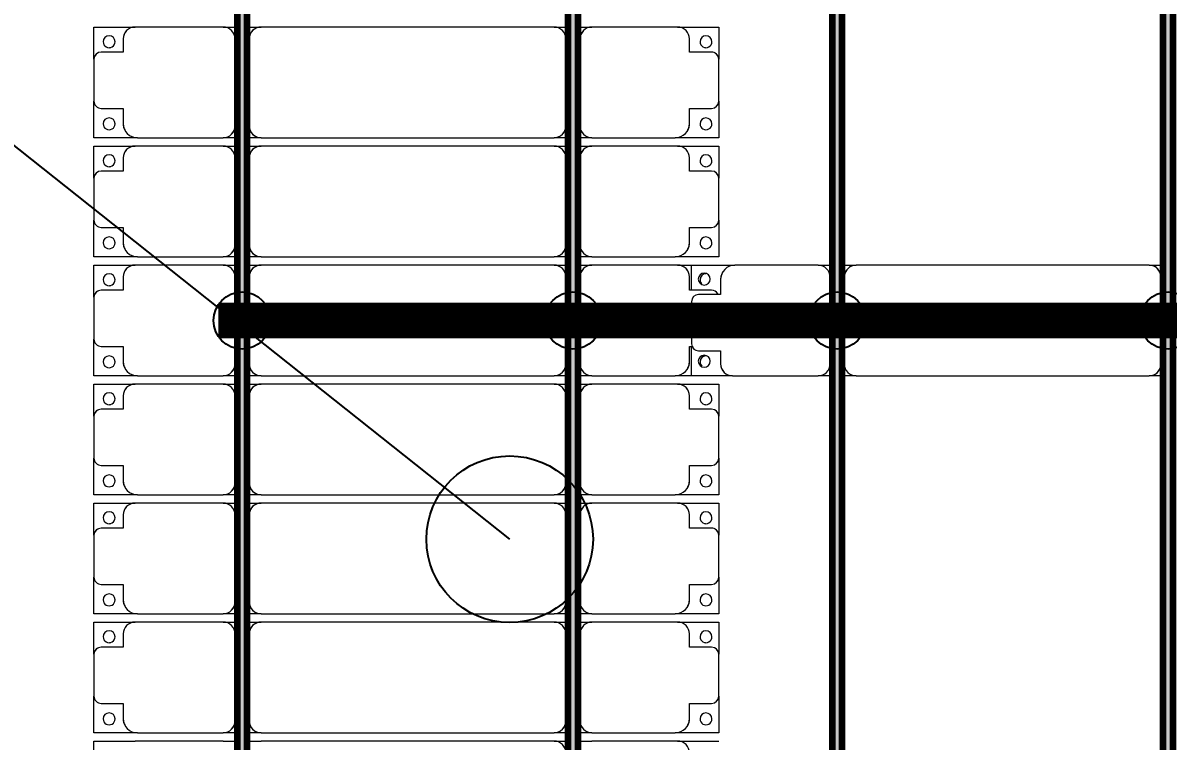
# Model space of a CAD drawing. Header units: millimetres. Extents: x 312848 to 517332, y -142134 to -35114.
# Drawn here: x 324234 to 329045, y -93095 to -90078 of the extents above; entities that cross this region are included whole.
import ezdxf

# ---------------------------------------------------------------- set-up
doc = ezdxf.new("R2010")
doc.units = ezdxf.units.MM
for name, color, linetype, lineweight in [('A-ANNO-DIMS', 211, 'Continuous', 9), ('A-ANNO-DIMS-500', 211, 'Continuous', 9), ('A-GENM', 13, 'Continuous', 9), ('S-BEAM', 12, 'Continuous', 9)]:
    doc.layers.add(name, color=color, linetype=linetype, lineweight=lineweight)
for name, color, linetype in [('GC-BICH NEO', 6, 'Continuous'), ('GC-DAY NEO', 5, 'Continuous'), ('GC-HOP 40x60 GIA CUONG', 1, 'Continuous')]:
    doc.layers.add(name, color=color, linetype=linetype)
doc.styles.add('Trebuchet MS', font='trebuc.ttf', dxfattribs={"width": 0.8, "height": 1500})
doc.dimstyles.new('Arc_Length_-_3mm_Trebuchet_MS_3', dxfattribs={"dimscale": 304.8, "dimtxt": 1546.42636, "dimasz": 1.64042, "dimexe": 2.46063, "dimexo": 2.46063, "dimgap": 0.492126, "dimtad": 1, "dimdec": 0, "dimrnd": 10, "dimzin": 0, "dimdsep": 46, "dimtxsty": 'Trebuchet MS', "dimblk1": 'OBLIQUE', "dimblk2": 'OBLIQUE', "dimsah": 1, "dimcen": 0.09, "dimdle": 1.64042, "dimazin": 0, "dimtfac": 1, "dimtdec": 4, "dimtix": 1, "dimtmove": 0, "dimatfit": 3, "dimfxl": 1, "dimtvp": 1, "dimtfill": 1, "dimtolj": 1, "dimtzin": 0, "dimarcsym": 2})

# ---------------------------------------------------------------- blocks, each defined once
blk = doc.blocks.new('Dai phao do pin - DẢI PHAO ĐỠ PIN-V6-KHUNG KẾT CẤU BÈ PIN 3')
at = {"layer": 'A-GENM', "color": 7}
for p, q in [((-1312.2, 241.6), (-1129.7, 241.6)), ((-1312.2, 136.9), (-1312.2, 241.6)), ((-779.7, 241.6), (-1129.7, 241.6)), ((-779.7, 241.6), (-720, 241.6)), ((-680, 241.6), (-620.3, 241.6)), ((610.3, 241.6), (-620.3, 241.6)), ((610.3, 241.6), (670, 241.6)), ((-1189.7, 181.6), (-1189.7, 118.2)), ((-729.7, -173.4), (-729.7, 191.6)), ((-670.3, 191.6), (-670.3, -173.4)), ((660.3, -173.4), (660.3, 191.6)), ((-1189.7, 118.2), (-1282.2, 118.2)), ((-1312.2, 88.2), (-1312.2, -88.2)), ((-1312.2, -223.4), (-1312.2, -99.5)), ((-1282.2, -118.2), (-1189.7, -118.2)), ((-1189.7, -118.2), (-1189.7, -173.4)), ((-1139.7, -223.4), (-1312.2, -223.4)), ((-1139.7, -223.4), (-779.7, -223.4)), ((-720, -223.4), (-779.7, -223.4)), ((-620.3, -223.4), (-680, -223.4)), ((-620.3, -223.4), (610.3, -223.4)), ((670, -223.4), (610.3, -223.4))]:
    blk.add_line(p, q, dxfattribs=at)
for centre, radius, start, end in [((-1129.7, 181.6), 60, 90, 180), ((-779.7, 191.6), 50, 360, 90), ((-620.3, 191.6), 50, 90, 180), ((610.3, 191.6), 50, 360, 90), ((610.3, 191.6), 50, 15, 90), ((-1258.6, 183.2), 25, 0, 180), ((-1129.7, 181.6), 60, 150, 180), ((-779.7, 191.6), 50, 360, 45), ((-620.3, 191.6), 50, 105, 180), ((-1258.6, 183.2), 25, 180, 360), ((-1282.2, 88.2), 30, 90, 180), ((-1282.2, -88.2), 30, 180, 270), ((-1282.2, -88.2), 30, 198.3077, 240), ((-1258.6, -161.8), 25, 0, 180), ((-1258.6, -161.8), 25, 180, 0), ((-1139.7, -173.4), 50, 180, 270), ((-1139.7, -173.4), 50, 180, 225), ((-779.7, -173.4), 50, 270, 360), ((-779.7, -173.4), 50, 315, 360), ((-620.3, -173.4), 50, 180, 270), ((-620.3, -173.4), 50, 180, 270), ((610.3, -173.4), 50, 270, 360), ((610.3, -173.4), 50, 285, 360)]:
    blk.add_arc(centre, radius, start, end, dxfattribs=at)
blk = doc.blocks.new('Dầm C52 - Dầm C52-66353-KHUNG KẾT CẤU BÈ PIN 3')
at = {"layer": 'S-BEAM', "lineweight": 140}
blk.add_hatch(color=1, dxfattribs=at).paths.add_polyline_path([(-45616.3, 20), (-45616.3, -20), (45616.3, -20), (45616.3, 20), (-45569, 20)])
at = {"layer": 'S-BEAM', "color": 1, "lineweight": 140}
for p, q in [((-45616.3, 20), (45616.3, 20)), ((45616.3, -20), (-45616.3, -20))]:
    blk.add_line(p, q, dxfattribs=at)
blk = doc.blocks.new('Dầm C52 - Dầm C52-V13-KHUNG KẾT CẤU BÈ PIN 3')
at = {"layer": 'S-BEAM', "lineweight": 140}
blk.add_hatch(color=1, dxfattribs=at).paths.add_polyline_path([(-45616.3, 20), (-45616.3, -20), (45616.3, -20), (45616.3, 20), (-45569, 20)])
at = {"layer": 'S-BEAM', "color": 1, "lineweight": 140}
for p, q in [((-45616.3, 20), (45616.3, 20)), ((45616.3, -20), (-45616.3, -20))]:
    blk.add_line(p, q, dxfattribs=at)
blk = doc.blocks.new('Dải phao đi lại kèm đỡ invester - DẢI PHAO ĐI LẠI-68882-KHUNG KẾT CẤU BÈ PIN 3')
at = {"layer": 'A-GENM', "color": 7}
for p, q in [((40088.2, 1312.2), (40223.4, 1312.2)), ((40223.4, 1312.2), (40223.4, 1139.7)), ((40258.4, 1312.2), (40411.8, 1312.2)), ((40258.4, 1129.7), (40258.4, 1312.2)), ((40588.2, 1312.2), (40411.8, 1312.2)), ((40588.2, 1312.2), (40723.4, 1312.2)), ((40723.4, 1312.2), (40723.4, 1139.7)), ((40758.4, 1312.2), (40911.8, 1312.2)), ((40758.4, 1129.7), (40758.4, 1312.2)), ((41088.2, 1312.2), (40911.8, 1312.2)), ((41088.2, 1312.2), (41223.4, 1312.2)), ((41223.4, 1312.2), (41223.4, 1139.7)), ((41258.4, 1312.2), (41411.8, 1312.2)), ((41258.4, 1129.7), (41258.4, 1312.2)), ((41588.2, 1312.2), (41411.8, 1312.2)), ((41588.2, 1312.2), (41723.4, 1312.2)), ((41723.4, 1312.2), (41723.4, 1139.7)), ((41758.4, 1312.2), (41911.8, 1312.2)), ((41758.4, 1129.7), (41758.4, 1312.2)), ((42088.2, 1312.2), (41911.8, 1312.2)), ((42088.2, 1312.2), (42223.4, 1312.2)), ((42223.4, 1312.2), (42223.4, 1139.7)), ((42258.4, 1312.2), (42411.8, 1312.2)), ((42258.4, 1129.7), (42258.4, 1312.2)), ((42588.2, 1312.2), (42411.8, 1312.2)), ((42588.2, 1312.2), (42723.4, 1312.2)), ((42723.4, 1312.2), (42723.4, 1139.7)), ((42758.4, 1312.2), (42911.8, 1312.2)), ((42758.4, 1129.7), (42758.4, 1312.2)), ((43088.2, 1312.2), (42911.8, 1312.2)), ((43088.2, 1312.2), (43223.4, 1312.2)), ((43223.4, 1312.2), (43223.4, 1139.7)), ((40381.8, 1282.2), (40381.8, 1189.7)), ((40618.2, 1189.7), (40618.2, 1282.2)), ((40881.8, 1282.2), (40881.8, 1189.7)), ((41118.2, 1189.7), (41118.2, 1282.2)), ((41381.8, 1282.2), (41381.8, 1189.7)), ((41618.2, 1189.7), (41618.2, 1282.2)), ((41881.8, 1282.2), (41881.8, 1189.7)), ((42118.2, 1189.7), (42118.2, 1282.2)), ((42381.8, 1282.2), (42381.8, 1189.7)), ((42618.2, 1189.7), (42618.2, 1282.2)), ((42881.8, 1282.2), (42881.8, 1189.7)), ((43118.2, 1189.7), (43118.2, 1282.2)), ((40381.8, 1189.7), (40318.4, 1189.7)), ((40673.4, 1189.7), (40618.2, 1189.7)), ((40881.8, 1189.7), (40818.4, 1189.7)), ((41173.4, 1189.7), (41118.2, 1189.7)), ((41381.8, 1189.7), (41318.4, 1189.7)), ((41673.4, 1189.7), (41618.2, 1189.7)), ((41881.8, 1189.7), (41818.4, 1189.7)), ((42173.4, 1189.7), (42118.2, 1189.7)), ((42381.8, 1189.7), (42318.4, 1189.7)), ((42673.4, 1189.7), (42618.2, 1189.7)), ((42881.8, 1189.7), (42818.4, 1189.7)), ((43173.4, 1189.7), (43118.2, 1189.7)), ((40223.4, 769.7), (40223.4, 1139.7)), ((40258.4, 1129.7), (40258.4, 769.7)), ((40723.4, 769.7), (40723.4, 1139.7)), ((40758.4, 1129.7), (40758.4, 769.7)), ((41223.4, 769.7), (41223.4, 1139.7)), ((41258.4, 1129.7), (41258.4, 769.7)), ((41723.4, 769.7), (41723.4, 1139.7)), ((41758.4, 1129.7), (41758.4, 769.7)), ((42223.4, 769.7), (42223.4, 1139.7)), ((42258.4, 1129.7), (42258.4, 769.7)), ((42723.4, 769.7), (42723.4, 1139.7)), ((42758.4, 1129.7), (42758.4, 769.7)), ((43223.4, 769.7), (43223.4, 1139.7)), ((40223.4, 769.7), (40223.4, 710)), ((40258.4, 710), (40258.4, 769.7)), ((40723.4, 769.7), (40723.4, 710)), ((40758.4, 710), (40758.4, 769.7)), ((41223.4, 769.7), (41223.4, 710)), ((41258.4, 710), (41258.4, 769.7)), ((41723.4, 769.7), (41723.4, 710)), ((41758.4, 710), (41758.4, 769.7)), ((42223.4, 769.7), (42223.4, 710)), ((42258.4, 710), (42258.4, 769.7)), ((42723.4, 769.7), (42723.4, 710)), ((42758.4, 710), (42758.4, 769.7)), ((43223.4, 769.7), (43223.4, 710)), ((40308.4, 719.7), (40673.4, 719.7)), ((40808.4, 719.7), (41173.4, 719.7)), ((41308.4, 719.7), (41673.4, 719.7)), ((41808.4, 719.7), (42173.4, 719.7)), ((42308.4, 719.7), (42673.4, 719.7)), ((42808.4, 719.7), (43173.4, 719.7)), ((40223.4, 670), (40223.4, 610.3)), ((40258.4, 610.3), (40258.4, 670)), ((40673.4, 660.3), (40308.4, 660.3)), ((40723.4, 670), (40723.4, 610.3)), ((40758.4, 610.3), (40758.4, 670)), ((41173.4, 660.3), (40808.4, 660.3)), ((41223.4, 670), (41223.4, 610.3)), ((41258.4, 610.3), (41258.4, 670)), ((41673.4, 660.3), (41308.4, 660.3)), ((41723.4, 670), (41723.4, 610.3)), ((41758.4, 610.3), (41758.4, 670)), ((42173.4, 660.3), (41808.4, 660.3)), ((42223.4, 670), (42223.4, 610.3)), ((42258.4, 610.3), (42258.4, 670)), ((42673.4, 660.3), (42308.4, 660.3)), ((42723.4, 670), (42723.4, 610.3)), ((42758.4, 610.3), (42758.4, 670)), ((43173.4, 660.3), (42808.4, 660.3)), ((43223.4, 670), (43223.4, 610.3)), ((40223.4, -620.3), (40223.4, 610.3)), ((40258.4, 610.3), (40258.4, -620.3)), ((40723.4, -620.3), (40723.4, 610.3)), ((40758.4, 610.3), (40758.4, -620.3)), ((41223.4, -620.3), (41223.4, 610.3)), ((41258.4, 610.3), (41258.4, -620.3)), ((41723.4, -620.3), (41723.4, 610.3)), ((41758.4, 610.3), (41758.4, -620.3)), ((42223.4, -620.3), (42223.4, 610.3)), ((42258.4, 610.3), (42258.4, -620.3)), ((42723.4, -620.3), (42723.4, 610.3)), ((42758.4, 610.3), (42758.4, -620.3)), ((43223.4, -620.3), (43223.4, 610.3)), ((40223.4, -620.3), (40223.4, -680)), ((40258.4, -680), (40258.4, -620.3)), ((40723.4, -620.3), (40723.4, -680)), ((40758.4, -680), (40758.4, -620.3)), ((41223.4, -620.3), (41223.4, -680)), ((41258.4, -680), (41258.4, -620.3)), ((41723.4, -620.3), (41723.4, -680)), ((41758.4, -680), (41758.4, -620.3)), ((42223.4, -620.3), (42223.4, -680)), ((42258.4, -680), (42258.4, -620.3)), ((42723.4, -620.3), (42723.4, -680)), ((42758.4, -680), (42758.4, -620.3)), ((43223.4, -620.3), (43223.4, -680)), ((40308.4, -670.3), (40673.4, -670.3)), ((40808.4, -670.3), (41173.4, -670.3)), ((41308.4, -670.3), (41673.4, -670.3)), ((41808.4, -670.3), (42173.4, -670.3)), ((42308.4, -670.3), (42673.4, -670.3)), ((42808.4, -670.3), (43173.4, -670.3)), ((40223.4, -720), (40223.4, -779.7)), ((40258.4, -779.7), (40258.4, -720)), ((40723.4, -720), (40723.4, -779.7)), ((40758.4, -779.7), (40758.4, -720)), ((41223.4, -720), (41223.4, -779.7)), ((41258.4, -779.7), (41258.4, -720)), ((41723.4, -720), (41723.4, -779.7)), ((41758.4, -779.7), (41758.4, -720)), ((42223.4, -720), (42223.4, -779.7)), ((42258.4, -779.7), (42258.4, -720)), ((42723.4, -720), (42723.4, -779.7)), ((42758.4, -779.7), (42758.4, -720)), ((43223.4, -720), (43223.4, -779.7)), ((40673.4, -729.7), (40308.4, -729.7)), ((41173.4, -729.7), (40808.4, -729.7)), ((41673.4, -729.7), (41308.4, -729.7)), ((42173.4, -729.7), (41808.4, -729.7)), ((42673.4, -729.7), (42308.4, -729.7)), ((43173.4, -729.7), (42808.4, -729.7)), ((40223.4, -1139.7), (40223.4, -779.7)), ((40258.4, -779.7), (40258.4, -1129.7)), ((40723.4, -1139.7), (40723.4, -779.7)), ((40758.4, -779.7), (40758.4, -1129.7)), ((41223.4, -1139.7), (41223.4, -779.7)), ((41258.4, -779.7), (41258.4, -1129.7)), ((41723.4, -1139.7), (41723.4, -779.7)), ((41758.4, -779.7), (41758.4, -1129.7)), ((42223.4, -1139.7), (42223.4, -779.7)), ((42258.4, -779.7), (42258.4, -1129.7)), ((42723.4, -1139.7), (42723.4, -779.7)), ((42758.4, -779.7), (42758.4, -1129.7)), ((43223.4, -1139.7), (43223.4, -779.7)), ((40223.4, -1139.7), (40223.4, -1312.2)), ((40258.4, -1312.2), (40258.4, -1129.7)), ((40723.4, -1139.7), (40723.4, -1312.2)), ((40758.4, -1312.2), (40758.4, -1129.7)), ((41223.4, -1139.7), (41223.4, -1312.2)), ((41258.4, -1312.2), (41258.4, -1129.7)), ((41723.4, -1139.7), (41723.4, -1312.2)), ((41758.4, -1198.7), (41758.4, -1129.7)), ((42223.4, -1139.7), (42223.4, -1312.2)), ((42258.4, -1312.2), (42258.4, -1129.7)), ((42723.4, -1139.7), (42723.4, -1312.2)), ((42758.4, -1312.2), (42758.4, -1129.7)), ((43223.4, -1139.7), (43223.4, -1312.2)), ((40318.4, -1189.7), (40381.8, -1189.7)), ((40381.8, -1189.7), (40381.8, -1282.2)), ((40618.2, -1282.2), (40618.2, -1189.7)), ((40618.2, -1189.7), (40673.4, -1189.7)), ((40818.4, -1189.7), (40881.8, -1189.7)), ((40881.8, -1189.7), (40881.8, -1282.2)), ((41118.2, -1282.2), (41118.2, -1189.7)), ((41118.2, -1189.7), (41173.4, -1189.7)), ((41318.4, -1189.7), (41381.8, -1189.7)), ((41381.8, -1189.7), (41381.8, -1282.2)), ((41618.2, -1282.2), (41618.2, -1189.7)), ((41618.2, -1189.7), (41673.4, -1189.7)), ((41818.4, -1189.7), (41881.8, -1189.7)), ((41881.8, -1189.7), (41881.8, -1204.4)), ((42118.2, -1282.2), (42118.2, -1189.7)), ((42118.2, -1189.7), (42173.4, -1189.7)), ((42318.4, -1189.7), (42381.8, -1189.7)), ((42381.8, -1189.7), (42381.8, -1282.2)), ((42618.2, -1282.2), (42618.2, -1189.7)), ((42618.2, -1189.7), (42673.4, -1189.7)), ((42818.4, -1189.7), (42881.8, -1189.7)), ((42881.8, -1189.7), (42881.8, -1282.2)), ((43118.2, -1282.2), (43118.2, -1189.7)), ((43118.2, -1189.7), (43173.4, -1189.7)), ((40411.8, -1312.2), (40258.4, -1312.2)), ((40411.8, -1312.2), (40588.2, -1312.2)), ((40723.4, -1312.2), (40588.2, -1312.2)), ((40911.8, -1312.2), (40758.4, -1312.2)), ((40911.8, -1312.2), (41088.2, -1312.2)), ((41223.4, -1312.2), (41088.2, -1312.2)), ((41411.8, -1312.2), (41258.4, -1312.2)), ((41411.8, -1312.2), (41588.2, -1312.2)), ((41723.4, -1312.2), (41588.2, -1312.2)), ((42411.8, -1312.2), (42258.4, -1312.2)), ((42411.8, -1312.2), (42588.2, -1312.2)), ((42723.4, -1312.2), (42588.2, -1312.2)), ((42911.8, -1312.2), (42758.4, -1312.2)), ((42911.8, -1312.2), (43088.2, -1312.2)), ((43223.4, -1312.2), (43088.2, -1312.2))]:
    blk.add_line(p, q, dxfattribs=at)
for centre, radius, start, end in [((40411.8, 1282.2), 30, 90, 180), ((40411.8, 1282.2), 30, 90, 150), ((40588.2, 1282.2), 30, 0, 90), ((40588.2, 1282.2), 30, 30, 90), ((40911.8, 1282.2), 30, 90, 180), ((40911.8, 1282.2), 30, 90, 150), ((41088.2, 1282.2), 30, 360, 90), ((41088.2, 1282.2), 30, 30, 90), ((41411.8, 1282.2), 30, 90, 180), ((41411.8, 1282.2), 30, 90, 150), ((41588.2, 1282.2), 30, 360, 90), ((41588.2, 1282.2), 30, 30, 90), ((41911.8, 1282.2), 30, 90, 180), ((41911.8, 1282.2), 30, 90, 150), ((42088.2, 1282.2), 30, 0, 90), ((42088.2, 1282.2), 30, 30, 90), ((42411.8, 1282.2), 30, 90, 180), ((42411.8, 1282.2), 30, 90, 150), ((42588.2, 1282.2), 30, 0, 90), ((42588.2, 1282.2), 30, 30, 90), ((42911.8, 1282.2), 30, 90, 180), ((42911.8, 1282.2), 30, 90, 150), ((43088.2, 1282.2), 30, 360, 90), ((43088.2, 1282.2), 30, 30, 90), ((40316.8, 1248.6), 25, 90, 270), ((40316.8, 1248.6), 25, 270, 90), ((40661.8, 1248.6), 25, 90, 270), ((40661.8, 1248.6), 25, 270, 90), ((40816.8, 1248.6), 25, 90, 270), ((40816.8, 1248.6), 25, 270, 90), ((41161.8, 1248.6), 25, 90, 270), ((41161.8, 1248.6), 25, 270, 90), ((41316.8, 1248.6), 25, 90, 270), ((41316.8, 1248.6), 25, 270, 90), ((41661.8, 1248.6), 25, 90, 270), ((41661.8, 1248.6), 25, 270, 90), ((41816.8, 1248.6), 25, 90, 270), ((41816.8, 1248.6), 25, 270, 90), ((42161.8, 1248.6), 25, 90, 270), ((42161.8, 1248.6), 25, 270, 90), ((42316.8, 1248.6), 25, 90, 270), ((42316.8, 1248.6), 25, 270, 90), ((42661.8, 1248.6), 25, 90, 270), ((42661.8, 1248.6), 25, 270, 90), ((42816.8, 1248.6), 25, 90, 270), ((42816.8, 1248.6), 25, 270, 90), ((43161.8, 1248.6), 25, 90, 270), ((43161.8, 1248.6), 25, 270, 90), ((40661.8, 1248.6), 25, 180, 195), ((41161.8, 1248.6), 25, 180, 195), ((41661.8, 1248.6), 25, 180, 195), ((42161.8, 1248.6), 25, 180, 195), ((42661.8, 1248.6), 25, 180, 195), ((43161.8, 1248.6), 25, 180, 195), ((40318.4, 1129.7), 60, 90, 180), ((40318.4, 1129.7), 60, 90, 120), ((40673.4, 1139.7), 50, 0, 90), ((40673.4, 1139.7), 50, 45, 90), ((40818.4, 1129.7), 60, 90, 180), ((40818.4, 1129.7), 60, 90, 120), ((41173.4, 1139.7), 50, 360, 90), ((41173.4, 1139.7), 50, 45, 90), ((41318.4, 1129.7), 60, 90, 180), ((41318.4, 1129.7), 60, 90, 120), ((41673.4, 1139.7), 50, 360, 90), ((41673.4, 1139.7), 50, 45, 90), ((41818.4, 1129.7), 60, 90, 180), ((41818.4, 1129.7), 60, 90, 120), ((42173.4, 1139.7), 50, 0, 90), ((42173.4, 1139.7), 50, 45, 90), ((42318.4, 1129.7), 60, 90, 180), ((42318.4, 1129.7), 60, 90, 120), ((42673.4, 1139.7), 50, 0, 90), ((42673.4, 1139.7), 50, 45, 90), ((42818.4, 1129.7), 60, 90, 180), ((42818.4, 1129.7), 60, 90, 120), ((43173.4, 1139.7), 50, 360, 90), ((43173.4, 1139.7), 50, 45, 90), ((40308.4, 769.7), 50, 180, 270), ((40308.4, 769.7), 50, 225, 270), ((40673.4, 769.7), 50, 270, 0), ((40673.4, 769.7), 50, 270, 315), ((40808.4, 769.7), 50, 180, 270), ((40808.4, 769.7), 50, 225, 270), ((41173.4, 769.7), 50, 270, 360), ((41173.4, 769.7), 50, 270, 315), ((41308.4, 769.7), 50, 180, 270), ((41308.4, 769.7), 50, 225, 270), ((41673.4, 769.7), 50, 270, 360), ((41673.4, 769.7), 50, 270, 315), ((41808.4, 769.7), 50, 180, 270), ((41808.4, 769.7), 50, 225, 270), ((42173.4, 769.7), 50, 270, 360), ((42173.4, 769.7), 50, 270, 315), ((42308.4, 769.7), 50, 180, 270), ((42308.4, 769.7), 50, 225, 270), ((42673.4, 769.7), 50, 270, 360), ((42673.4, 769.7), 50, 270, 315), ((42808.4, 769.7), 50, 180, 270), ((42808.4, 769.7), 50, 225, 270), ((43173.4, 769.7), 50, 270, 360), ((43173.4, 769.7), 50, 270, 315), ((40308.4, 610.3), 50, 90, 180), ((40308.4, 610.3), 50, 105, 180), ((40673.4, 610.3), 50, 0, 90), ((40673.4, 610.3), 50, 15, 90), ((40808.4, 610.3), 50, 90, 180), ((40808.4, 610.3), 50, 105, 180), ((41173.4, 610.3), 50, 360, 90), ((41173.4, 610.3), 50, 15, 90), ((41308.4, 610.3), 50, 90, 180), ((41308.4, 610.3), 50, 105, 180), ((41673.4, 610.3), 50, 0, 90), ((41673.4, 610.3), 50, 15, 90), ((41808.4, 610.3), 50, 90, 180), ((41808.4, 610.3), 50, 105, 180), ((42173.4, 610.3), 50, 360, 90), ((42173.4, 610.3), 50, 15, 90), ((42308.4, 610.3), 50, 90, 180), ((42308.4, 610.3), 50, 105, 180), ((42673.4, 610.3), 50, 0, 90), ((42673.4, 610.3), 50, 15, 90), ((42808.4, 610.3), 50, 90, 180), ((42808.4, 610.3), 50, 105, 180), ((43173.4, 610.3), 50, 0, 90), ((43173.4, 610.3), 50, 15, 90), ((40173.4, -620.3), 50, 270, 0), ((40173.4, -620.3), 50, 270, 0), ((40308.4, -620.3), 50, 180, 270), ((40673.4, -620.3), 50, 270, 0), ((40673.4, -620.3), 50, 270, 0), ((40808.4, -620.3), 50, 180, 270), ((41173.4, -620.3), 50, 270, 360), ((41173.4, -620.3), 50, 270, 360), ((41308.4, -620.3), 50, 180, 270), ((41673.4, -620.3), 50, 270, 0), ((41673.4, -620.3), 50, 270, 0), ((41808.4, -620.3), 50, 180, 270), ((42173.4, -620.3), 50, 270, 360), ((42173.4, -620.3), 50, 270, 360), ((42308.4, -620.3), 50, 180, 270), ((42673.4, -620.3), 50, 270, 0), ((42673.4, -620.3), 50, 270, 0), ((42808.4, -620.3), 50, 180, 270), ((43173.4, -620.3), 50, 270, 360), ((43173.4, -620.3), 50, 270, 360), ((40308.4, -620.3), 50, 195, 270), ((40808.4, -620.3), 50, 195, 270), ((41308.4, -620.3), 50, 195, 270), ((41808.4, -620.3), 50, 195, 270), ((42308.4, -620.3), 50, 195, 270), ((42808.4, -620.3), 50, 195, 270), ((40308.4, -779.7), 50, 90, 180), ((40308.4, -779.7), 50, 90, 135), ((40673.4, -779.7), 50, 0, 90), ((40673.4, -779.7), 50, 45, 90), ((40808.4, -779.7), 50, 90, 180), ((40808.4, -779.7), 50, 90, 135), ((41173.4, -779.7), 50, 360, 90), ((41173.4, -779.7), 50, 45, 90), ((41308.4, -779.7), 50, 90, 180), ((41308.4, -779.7), 50, 90, 135), ((41673.4, -779.7), 50, 360, 90), ((41673.4, -779.7), 50, 45, 90), ((41808.4, -779.7), 50, 90, 180), ((41808.4, -779.7), 50, 90, 135), ((42173.4, -779.7), 50, 360, 90), ((42173.4, -779.7), 50, 45, 90), ((42308.4, -779.7), 50, 90, 180), ((42308.4, -779.7), 50, 90, 135), ((42673.4, -779.7), 50, 0, 90), ((42673.4, -779.7), 50, 45, 90), ((42808.4, -779.7), 50, 90, 180), ((42808.4, -779.7), 50, 90, 135), ((43173.4, -779.7), 50, 360, 90), ((43173.4, -779.7), 50, 45, 90), ((40173.4, -1139.7), 50, 270, 0), ((40318.4, -1129.7), 60, 180, 270), ((40673.4, -1139.7), 50, 270, 0), ((40818.4, -1129.7), 60, 180, 270), ((41173.4, -1139.7), 50, 270, 360), ((41318.4, -1129.7), 60, 180, 270), ((41673.4, -1139.7), 50, 270, 360), ((41818.4, -1129.7), 60, 180, 270), ((42173.4, -1139.7), 50, 270, 360), ((42318.4, -1129.7), 60, 180, 270), ((42673.4, -1139.7), 50, 270, 0), ((42818.4, -1129.7), 60, 180, 270), ((43173.4, -1139.7), 50, 270, 0), ((40318.4, -1129.7), 60, 240, 270), ((40673.4, -1139.7), 50, 270, 315), ((40818.4, -1129.7), 60, 240, 270), ((41173.4, -1139.7), 50, 270, 315), ((41318.4, -1129.7), 60, 240, 270), ((41673.4, -1139.7), 50, 270, 315), ((41818.4, -1129.7), 60, 240, 270), ((42173.4, -1139.7), 50, 270, 315), ((42318.4, -1129.7), 60, 240, 270), ((42673.4, -1139.7), 50, 270, 315), ((42818.4, -1129.7), 60, 240, 270), ((43173.4, -1139.7), 50, 270, 315), ((40316.8, -1258.6), 25, 90, 270), ((40316.8, -1258.6), 25, 270, 90), ((40661.8, -1258.6), 25, 90, 270), ((40661.8, -1258.6), 25, 270, 90), ((40816.8, -1258.6), 25, 90, 270), ((40816.8, -1258.6), 25, 270, 90), ((41161.8, -1258.6), 25, 90, 270), ((41161.8, -1258.6), 25, 270, 90), ((41316.8, -1258.6), 25, 90, 270), ((41316.8, -1258.6), 25, 270, 90), ((41661.8, -1258.6), 25, 90, 270), ((41661.8, -1258.6), 25, 270, 90), ((41816.8, -1258.6), 25, 90, 135), ((41816.8, -1258.6), 25, 0, 90), ((42161.8, -1258.6), 25, 90, 135), ((42161.8, -1258.6), 25, 0, 90), ((42316.8, -1258.6), 25, 90, 270), ((42316.8, -1258.6), 25, 270, 90), ((42661.8, -1258.6), 25, 90, 270), ((42661.8, -1258.6), 25, 270, 90), ((42816.8, -1258.6), 25, 90, 270), ((42816.8, -1258.6), 25, 270, 90), ((43161.8, -1258.6), 25, 90, 270), ((43161.8, -1258.6), 25, 270, 90), ((40411.8, -1282.2), 30, 180, 270), ((40411.8, -1282.2), 30, 210, 270), ((40588.2, -1282.2), 30, 270, 360), ((40588.2, -1282.2), 30, 270, 330), ((40661.8, -1258.6), 25, 165, 180), ((40911.8, -1282.2), 30, 180, 270), ((40911.8, -1282.2), 30, 210, 270), ((41088.2, -1282.2), 30, 270, 0), ((41088.2, -1282.2), 30, 270, 330), ((41161.8, -1258.6), 25, 165, 180), ((41411.8, -1282.2), 30, 180, 270), ((41411.8, -1282.2), 30, 210, 270), ((41588.2, -1282.2), 30, 270, 360), ((41588.2, -1282.2), 30, 270, 330), ((41661.8, -1258.6), 25, 165, 180), ((42088.2, -1282.2), 30, 300, 0), ((42411.8, -1282.2), 30, 180, 270), ((42411.8, -1282.2), 30, 210, 270), ((42588.2, -1282.2), 30, 270, 360), ((42588.2, -1282.2), 30, 270, 330), ((42661.8, -1258.6), 25, 165, 180), ((42911.8, -1282.2), 30, 180, 270), ((42911.8, -1282.2), 30, 210, 270), ((43088.2, -1282.2), 30, 270, 0), ((43088.2, -1282.2), 30, 270, 330), ((43161.8, -1258.6), 25, 165, 180)]:
    blk.add_arc(centre, radius, start, end, dxfattribs=at)
blk = doc.blocks.new('be pin 3_rvt-1-KHUNG KẾT CẤU BÈ PIN 3')
at = {"layer": 'A-GENM', "color": 4, "lineweight": 25, "rotation": 90.00000000000026}
blk.add_blockref('Dải phao đi lại kèm đỡ invester - DẢI PHAO ĐI LẠI-68882-KHUNG KẾT CẤU BÈ PIN 3', (325844.7, -133318.6), dxfattribs=at)
at = {"layer": 'A-GENM', "color": 4, "lineweight": 25}
blk.add_blockref('Dai phao do pin - DẢI PHAO ĐỠ PIN-V6-KHUNG KẾT CẤU BÈ PIN 3', (328354.7, -91337.3), dxfattribs=at)
at = {"layer": 'S-BEAM', "color": 4, "lineweight": 25, "rotation": 89.99999999999962}
for name, p in [('Dầm C52 - Dầm C52-66353-KHUNG KẾT CẤU BÈ PIN 3', (325154.7, -88363.7)), ('Dầm C52 - Dầm C52-V13-KHUNG KẾT CẤU BÈ PIN 3', (326544.7, -88363.7)), ('Dầm C52 - Dầm C52-66353-KHUNG KẾT CẤU BÈ PIN 3', (327654.7, -88363.7)), ('Dầm C52 - Dầm C52-V13-KHUNG KẾT CẤU BÈ PIN 3', (329044.7, -88363.7))]:
    blk.add_blockref(name, p, dxfattribs=at)
blk = doc.blocks.new('DIMBLOCK1-KHUNG KẾT CẤU BÈ PIN 3')
at = {"layer": 'A-ANNO-DIMS-500', "transparency": 16777216}
for p, q in [((315292.2, -133837.3), (315292.2, -42837.3)), ((315292.2, -43337.3), (314542.2, -43337.3)), ((315292.2, -43337.3), (326292.5, -43337.3)), ((315292.2, -133337.3), (314542.2, -133337.3)), ((315292.2, -133337.3), (326292.5, -133337.3))]:
    blk.add_line(p, q, dxfattribs=at)
at = {"layer": 'A-ANNO-DIMS-500', "lineweight": 70, "transparency": 16777216}
for p, q in [((315292.2, -43337.3), (315042.2, -43087.3)), ((315292.2, -43337.3), (315542.2, -43587.3)), ((315292.2, -133337.3), (315042.2, -133087.3)), ((315292.2, -133337.3), (315542.2, -133587.3))]:
    blk.add_line(p, q, dxfattribs=at)
at = {"layer": 'A-ANNO-DIMS-500', "color": 0, "transparency": 16777216, "insert": (313222.8, -90303.1), "char_height": 1500, "width": 4717.911, "attachment_point": 1, "rotation": 90, "line_spacing_factor": 1.048425, "style": 'Trebuchet MS', "bg_fill": 3, "box_fill_scale": 1.25, "bg_fill_color": 256, "bg_fill_true_color": 13158600, "bg_fill_transparency": 0}
blk.add_mtext('90000', dxfattribs=at)
blk = doc.blocks.new('_Oblique')
at = {"color": 0, "linetype": 'ByBlock', "lineweight": -2}
blk.add_line((-0.5, -0.5), (0.5, 0.5), dxfattribs=at)
blk = doc.blocks.new('DIMBLOCK7-KHUNG KẾT CẤU BÈ PIN 3')
at = {"layer": 'A-ANNO-DIMS-500', "lineweight": 70, "transparency": 16777216}
for p, q in [((332121.1, -70337.3), (331871.1, -70087.3)), ((332121.1, -70337.3), (332371.1, -70587.3)), ((332121.1, -133337.3), (331871.1, -133087.3)), ((332121.1, -133337.3), (332371.1, -133587.3))]:
    blk.add_line(p, q, dxfattribs=at)
at = {"layer": 'A-ANNO-DIMS-500', "transparency": 16777216}
for p, q in [((332121.1, -70337.3), (327194.7, -70337.3)), ((332121.1, -133837.3), (332121.1, -70337.3)), ((332121.1, -70337.3), (332871.1, -70337.3)), ((332121.1, -133337.3), (331371.1, -133337.3)), ((332121.1, -133337.3), (332517.5, -133337.3))]:
    blk.add_line(p, q, dxfattribs=at)
at = {"layer": 'A-ANNO-DIMS-500', "color": 0, "transparency": 16777216, "insert": (330051.7, -103803.1), "char_height": 1500, "width": 4717.911, "attachment_point": 1, "rotation": 90, "line_spacing_factor": 1.048425, "style": 'Trebuchet MS', "bg_fill": 3, "box_fill_scale": 1.25, "bg_fill_color": 256, "bg_fill_true_color": 13158600, "bg_fill_transparency": 0}
blk.add_mtext('63000', dxfattribs=at)

msp = doc.modelspace()

# ---------------------------------------------------------------- block references
at = {"lineweight": 5}
msp.add_blockref('be pin 3_rvt-1-KHUNG KẾT CẤU BÈ PIN 3', (0, 0), dxfattribs=at)

# ---------------------------------------------------------------- next in the draw order: dimensions: what is measured, and where the dimension line sits
at = {"layer": 'A-ANNO-DIMS'}
dim = msp.add_linear_dim(base=(315292.2, -43337.3), p1=(327042.5, -133337.3), p2=(327042.5, -43337.3), angle=90, dimstyle='Arc_Length_-_3mm_Trebuchet_MS_3', override={"dimpost": '<>', "dimfxl": 90000}, dxfattribs=at)
dim.commit()
dim.dimension.update_dxf_attribs({"geometry": 'DIMBLOCK1-KHUNG KẾT CẤU BÈ PIN 3', "text_midpoint": (314376.5, -88337.3)})

# ---------------------------------------------------------------- next in the draw order: linework, layer by layer
at = {"layer": 'GC-DAY NEO'}
msp.add_line((326278.8, -92247.1), (320014.7, -87271), dxfattribs=at)
at = {"layer": 'GC-HOP 40x60 GIA CUONG'}
msp.add_circle((325154.7, -91328.3), 120, dxfattribs=at)

# ---------------------------------------------------------------- next in the draw order: dimensions: what is measured, and where the dimension line sits
at = {"layer": 'A-ANNO-DIMS'}
dim = msp.add_linear_dim(base=(332121.1, -70337.3), p1=(331767.5, -133337.3), p2=(326444.7, -70337.3), angle=90, dimstyle='Arc_Length_-_3mm_Trebuchet_MS_3', override={"dimpost": '<>', "dimfxl": 63224.460246}, dxfattribs=at)
dim.commit()
dim.dimension.update_dxf_attribs({"geometry": 'DIMBLOCK7-KHUNG KẾT CẤU BÈ PIN 3', "text_midpoint": (331205.4, -101837.3)})

# ---------------------------------------------------------------- next in the draw order: linework, layer by layer
at = {"layer": 'GC-BICH NEO'}
msp.add_circle((326278.8, -92247.1), 350, dxfattribs=at)
at = {"layer": 'GC-HOP 40x60 GIA CUONG', "const_width": 150}
msp.add_lwpolyline([(325054.7, -91328.3), (340054.7, -91328.3)], dxfattribs=at)
at = {"layer": 'GC-HOP 40x60 GIA CUONG'}
for centre in [(326544.7, -91328.3), (327654.7, -91328.3), (329044.7, -91328.3)]:
    msp.add_circle(centre, 120, dxfattribs=at)

doc.saveas('drawing.dxf')
